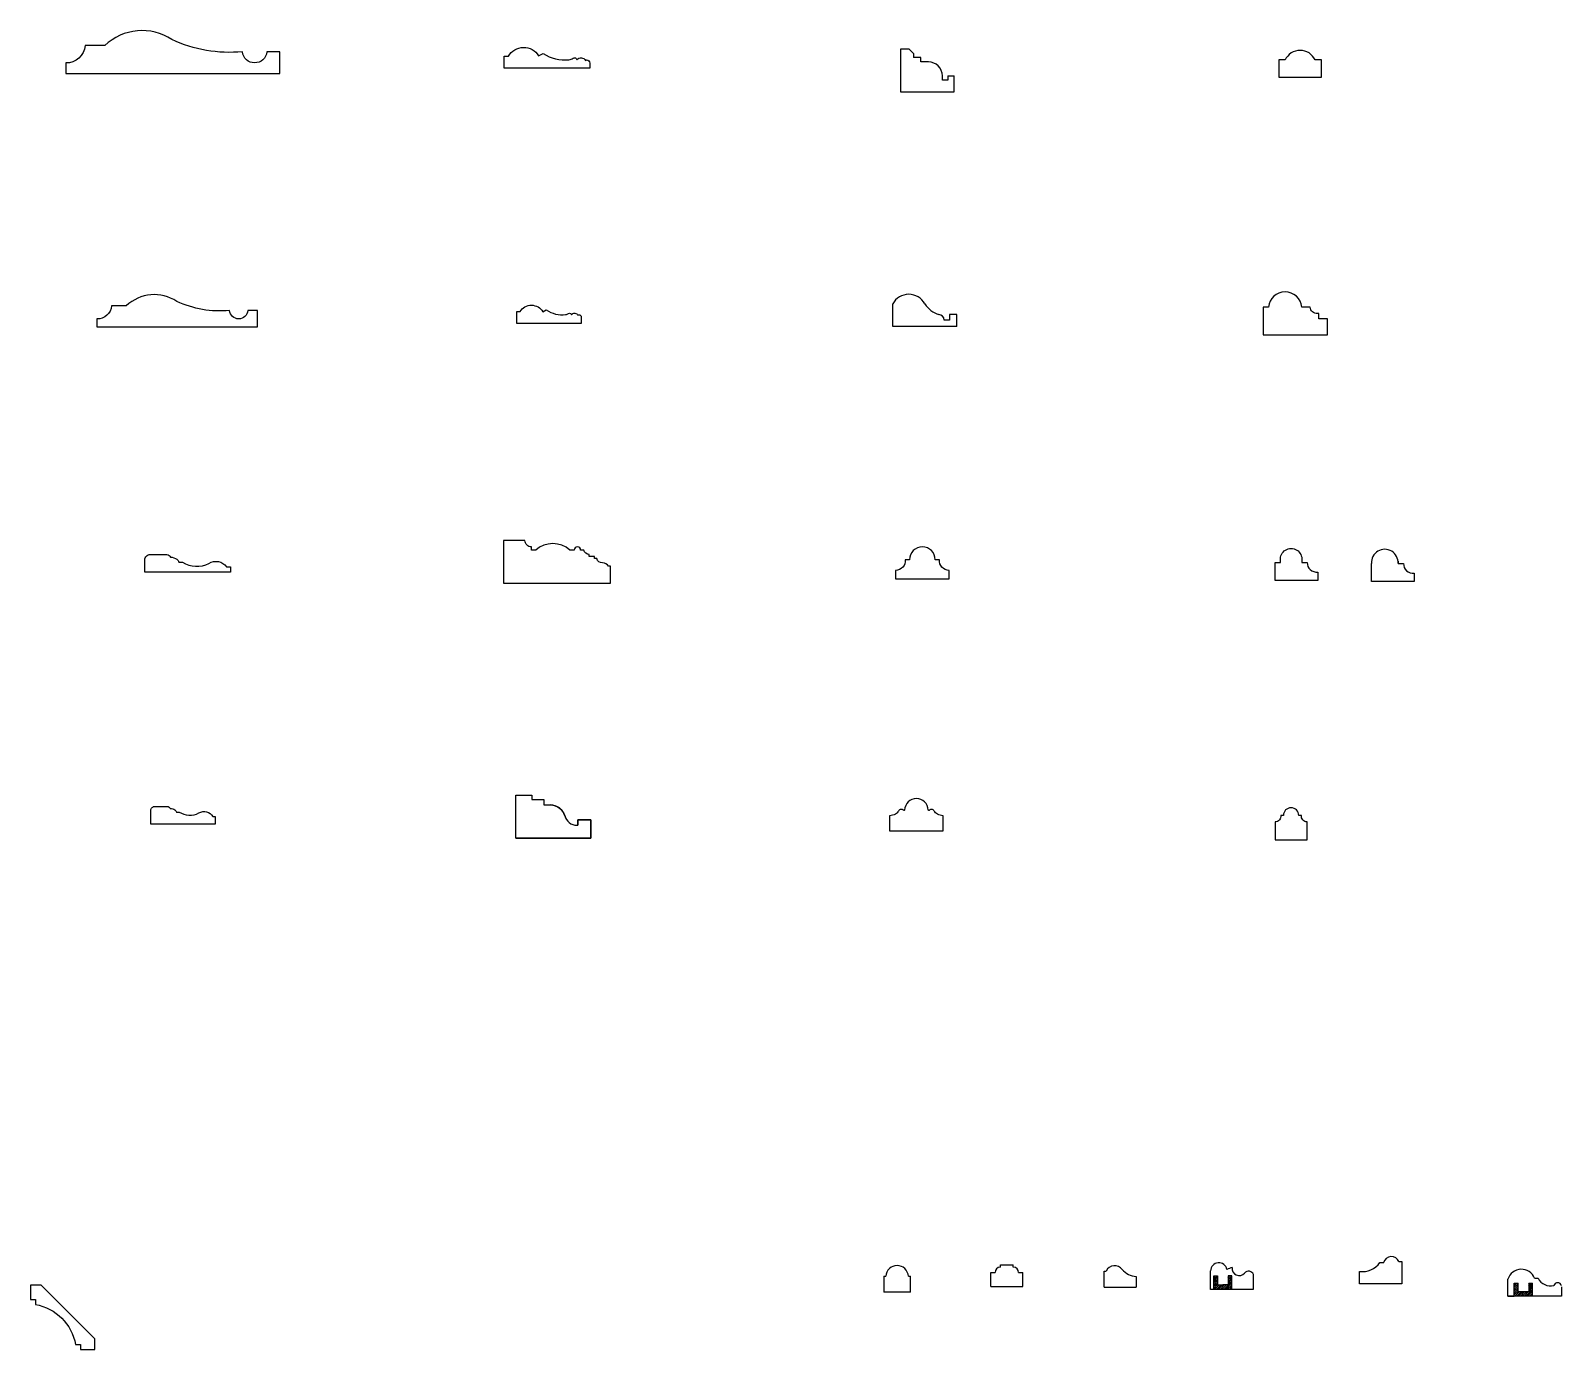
# Model space of a CAD drawing. Header units: millimetres. Extents: x 81099 to 92988, y 52605 to 57556.
# Drawn here: x 87226 to 88656, y 53896 to 55129 of the extents above; entities that cross this region are included whole.
import ezdxf

# ---------------------------------------------------------------- set-up
doc = ezdxf.new("R2010")
doc.units = ezdxf.units.MM
doc.header["$LTSCALE"] = 2000
doc.layers.get('0').update_dxf_attribs({"linetype": 'CONTINUOUS'})

msp = doc.modelspace()

# ---------------------------------------------------------------- linework, layer by layer
for p, q in [((88046.5, 55111.4), (88038.5, 55111.4)), ((88038.5, 55111.4), (88038.5, 55071.4)), ((88046.5, 55111.4), (88050.5, 55107.4)), ((88050.5, 55107.4), (88050.5, 55103.4)), ((88057.5, 55103.4), (88050.5, 55103.4)), ((88057.5, 55099.4), (88057.5, 55103.4)), ((88064.5, 55099.4), (88057.5, 55099.4)), ((88077.5, 55082.4), (88077.5, 55086.4)), ((88082.5, 55082.4), (88077.5, 55082.4)), ((88082.5, 55086.4), (88088.5, 55086.4)), ((88082.5, 55086.4), (88082.5, 55082.4)), ((88088.5, 55071.4), (88088.5, 55086.4)), ((88038.5, 55071.4), (88088.5, 55071.4)), ((88031.1, 54852.2), (88031.1, 54873.2)), ((88091.1, 54863.2), (88084.1, 54863.2)), ((88084.1, 54863.2), (88084.1, 54858.2)), ((88091.1, 54852.2), (88091.1, 54863.2)), ((88091.1, 54852.2), (88031.1, 54852.2)), ((88084.1, 54858.2), (88079.1, 54858.2)), ((88478.3, 54613.7), (88478.3, 54630.7)), ((88503.3, 54632.7), (88503.3, 54630.7)), ((88503.3, 54630.7), (88508.3, 54630.7)), ((88518.3, 54621.7), (88518.3, 54613.7)), ((88518.3, 54613.7), (88478.3, 54613.7)), ((87679, 54374), (87679, 54414)), ((87679, 54414), (87694, 54414)), ((87679, 54374), (87679, 54414)), ((87694, 54414), (87694, 54410)), ((87694, 54410), (87705, 54410)), ((87705, 54410), (87705, 54405)), ((87705, 54405), (87711.2, 54405)), ((87724.6, 54394.8), (87724.6, 54395)), ((87736.2, 54386), (87737, 54386)), ((87749, 54391), (87737, 54391)), ((87737, 54391), (87737, 54386)), ((87737, 54386), (87737, 54391)), ((87749, 54374), (87749, 54391)), ((87679, 54374), (87749, 54374)), ((88486.2, 53977.4), (88489.8, 53977.4)), ((88504.1, 53978.3), (88506.9, 53978.3)), ((88506.9, 53978.3), (88506.9, 53957.6)), ((88022.7, 53964.6), (88024.7, 53964.6)), ((88022.7, 53964.6), (88022.7, 53949.6)), ((88045.7, 53964.6), (88047.7, 53964.6)), ((88047.7, 53949.6), (88047.7, 53964.6)), ((88122.7, 53968.1), (88126.7, 53968.1)), ((88122.7, 53955.1), (88122.7, 53968.1)), ((88131.7, 53975.1), (88143.7, 53975.1)), ((88131.7, 53973.1), (88131.7, 53975.1)), ((88143.7, 53973.1), (88143.7, 53975.1)), ((88148.7, 53968.1), (88152.7, 53968.1)), ((88152.7, 53955.1), (88152.7, 53968.1)), ((88228.5, 53954.4), (88228.5, 53969.4)), ((88228.5, 53969.4), (88230.5, 53969.4)), ((88258.5, 53964.4), (88258.5, 53954.4)), ((88328, 53952.2), (88328, 53969.5)), ((88331, 53952.2), (88331, 53964.8)), ((88331, 53964.8), (88334.6, 53964.8)), ((88331, 53963.4), (88332.5, 53964.8)), ((88331, 53961.7), (88334.2, 53964.8)), ((88331, 53963.3), (88332.5, 53964.8)), ((88331, 53961.6), (88334.2, 53964.8)), ((88331, 53960), (88334.6, 53963.6)), ((88331, 53959.9), (88334.6, 53963.6)), ((88334.6, 53964.8), (88334.6, 53956.6)), ((88348, 53964.8), (88344.4, 53964.8)), ((88344.4, 53964.8), (88344.4, 53956.6)), ((88344.4, 53963.2), (88346.1, 53964.8)), ((88344.4, 53961.5), (88347.8, 53964.8)), ((88344.4, 53963.2), (88346.1, 53964.8)), ((88344.4, 53961.5), (88347.8, 53964.8)), ((88344.4, 53959.8), (88348, 53963.4)), ((88344.4, 53959.8), (88348, 53963.4)), ((88348, 53952.2), (88348, 53964.8)), ((88368, 53966.3), (88368, 53952.2)), ((88467.2, 53957.6), (88467.2, 53969.1)), ((88630.8, 53962.7), (88634, 53962.7)), ((88047.7, 53949.6), (88022.7, 53949.6)), ((88122.7, 53955.1), (88152.7, 53955.1)), ((88228.5, 53954.4), (88258.5, 53954.4)), ((88368, 53952.2), (88328, 53952.2)), ((88331, 53958.3), (88334.6, 53961.9)), ((88331, 53958.3), (88334.6, 53961.9)), ((88331, 53956.6), (88334.6, 53960.2)), ((88331, 53956.6), (88334.6, 53960.2)), ((88331, 53954.9), (88334.6, 53958.5)), ((88331, 53954.9), (88334.6, 53958.5)), ((88331, 53953.2), (88334.6, 53956.8)), ((88331, 53953.2), (88334.6, 53956.8)), ((88331.8, 53952.2), (88336.1, 53956.6)), ((88331.8, 53952.2), (88336.1, 53956.6)), ((88333.5, 53952.2), (88337.8, 53956.6)), ((88333.5, 53952.2), (88337.8, 53956.6)), ((88334.6, 53956.6), (88339.5, 53956.6)), ((88335.2, 53952.2), (88339.5, 53956.6)), ((88335.2, 53952.2), (88339.5, 53956.6)), ((88336.9, 53952.2), (88341.2, 53956.6)), ((88336.9, 53952.2), (88341.2, 53956.6)), ((88338.6, 53952.2), (88342.9, 53956.6)), ((88338.6, 53952.2), (88342.9, 53956.6)), ((88344.4, 53956.6), (88339.5, 53956.6)), ((88340.3, 53952.2), (88348, 53960)), ((88340.3, 53952.2), (88348, 53960)), ((88342, 53952.2), (88348, 53958.3)), ((88342, 53952.2), (88348, 53958.3)), ((88343.6, 53952.2), (88348, 53956.6)), ((88343.7, 53952.2), (88348, 53956.6)), ((88344.4, 53958.1), (88348, 53961.7)), ((88344.4, 53958.1), (88348, 53961.7)), ((88345.3, 53952.2), (88348, 53954.9)), ((88345.4, 53952.2), (88348, 53954.9)), ((88347, 53952.2), (88348, 53953.2)), ((88347.1, 53952.2), (88348, 53953.2)), ((88506.9, 53957.6), (88467.2, 53957.6)), ((88605.8, 53946), (88605.8, 53961.8)), ((88611.8, 53958), (88615.4, 53958)), ((88611.8, 53946), (88611.8, 53958)), ((88611.8, 53957.3), (88612.5, 53958)), ((88611.8, 53955.6), (88614.2, 53958)), ((88611.8, 53957.3), (88612.5, 53958)), ((88611.8, 53955.6), (88614.2, 53958)), ((88611.8, 53953.9), (88615.4, 53957.5)), ((88611.8, 53953.9), (88615.4, 53957.5)), ((88611.8, 53952.2), (88615.4, 53955.8)), ((88611.8, 53952.2), (88615.4, 53955.8)), ((88611.8, 53950.5), (88615.4, 53954.1)), ((88611.8, 53950.5), (88615.4, 53954.1)), ((88611.8, 53948.8), (88615.4, 53952.4)), ((88611.8, 53948.8), (88615.4, 53952.4)), ((88611.8, 53947.1), (88615.4, 53950.7)), ((88611.8, 53947.1), (88615.4, 53950.7)), ((88612.4, 53946), (88616.4, 53950)), ((88612.4, 53946), (88616.4, 53950)), ((88614.1, 53946), (88618.1, 53950)), ((88614.1, 53946), (88618.1, 53950)), ((88615.4, 53950), (88615.4, 53958)), ((88625.3, 53950), (88615.4, 53950)), ((88615.8, 53946), (88619.8, 53950)), ((88615.8, 53946), (88619.8, 53950)), ((88617.5, 53946), (88621.5, 53950)), ((88617.5, 53946), (88621.5, 53950)), ((88619.2, 53946), (88623.2, 53950)), ((88619.2, 53946), (88623.2, 53950)), ((88620.9, 53946), (88624.9, 53950)), ((88620.9, 53946), (88624.9, 53950)), ((88622.6, 53946), (88628.8, 53952.3)), ((88622.6, 53946), (88628.8, 53952.2)), ((88624.3, 53946), (88628.8, 53950.6)), ((88624.3, 53946), (88628.8, 53950.5)), ((88625.3, 53958), (88625.3, 53950)), ((88625.3, 53958), (88628.8, 53958)), ((88625.3, 53957.2), (88626, 53958)), ((88625.3, 53955.6), (88627.7, 53958)), ((88625.3, 53957.2), (88626.1, 53958)), ((88625.3, 53955.5), (88627.8, 53958)), ((88625.3, 53953.9), (88628.8, 53957.4)), ((88625.3, 53953.8), (88628.8, 53957.3)), ((88625.3, 53952.2), (88628.8, 53955.7)), ((88625.3, 53952.1), (88628.8, 53955.6)), ((88625.3, 53950.5), (88628.8, 53954)), ((88625.3, 53950.4), (88628.8, 53953.9)), ((88626, 53946), (88628.8, 53948.9)), ((88626, 53946), (88628.8, 53948.8)), ((88628.8, 53946), (88628.8, 53958)), ((88655.8, 53954.7), (88655.8, 53946)), ((88605.8, 53946), (88611.8, 53946)), ((88655.8, 53946), (88605.8, 53946)), ((88627.7, 53946), (88628.8, 53947.2)), ((88627.7, 53946), (88628.8, 53947.2)), ((88655.8, 53946), (88628.8, 53946))]:
    msp.add_line(p, q)
for points in [[(87357.7, 55120.3, 0.3491), (87294.9, 55114.7), (87276.6, 55114.7, -0.389575), (87258.4, 55098.4), (87258.4, 55088.7), (87458.4, 55088.7), (87458.4, 55108.9), (87446.3, 55108.9, -0.91219), (87423.5, 55108.9, -0.134826), (87357.7, 55120.3)], [(87411.5, 54867.1, -0.134826), (87362.2, 54875.6, 0.3491), (87315, 54871.4), (87301.3, 54871.4, -0.389575), (87287.6, 54859.2), (87287.6, 54851.8), (87437.6, 54851.8), (87437.6, 54867.1), (87428.6, 54867.1, -0.91219), (87411.5, 54867.1)], [(88382.2, 54870.3), (88377.2, 54870.3), (88377.2, 54844.3), (88437.2, 54844.3), (88437.2, 54859.3), (88429.2, 54859.3), (88429.2, 54864.3), (88427.9, 54864.3, -0.438821), (88421.2, 54870.3), (88413.2, 54870.3, 0.91763), (88382.2, 54870.3)], [(87729.5, 54643.2, 0.375), (87697.5, 54643.2), (87693.5, 54643.2), (87693.5, 54646.2, -0.414214), (87687.5, 54652.2), (87667.5, 54652.2), (87667.5, 54612.2), (87767.5, 54612.2), (87767.5, 54628.2), (87765.5, 54628.2, 0.271047), (87760, 54631.2, -0.319093), (87754.5, 54635.2), (87752.5, 54635.2), (87752.5, 54637.2), (87747.5, 54637.2), (87747.5, 54639.2, -0.33952), (87742.5, 54643.2), (87739.5, 54643.2, 1), (87733.5, 54643.2), (87729.5, 54643.2)], [(88428.3, 54622.7), (88428.3, 54614.7), (88388.3, 54614.7), (88388.3, 54631.7), (88393.3, 54631.7), (88393.3, 54633.7, -1.1), (88413.3, 54633.7), (88413.3, 54631.7), (88418.3, 54631.7, 0.45665), (88428.3, 54622.7)], [(88428.3, 54622.7), (88428.3, 54614.7), (88388.3, 54614.7), (88388.3, 54631.7), (88393.3, 54631.7), (88393.3, 54633.7, -1.1), (88413.3, 54633.7), (88413.3, 54631.7), (88418.3, 54631.7, 0.45665), (88428.3, 54622.7)], [(88428.3, 54622.7), (88428.3, 54614.7), (88388.3, 54614.7), (88388.3, 54631.7), (88393.3, 54631.7), (88393.3, 54633.7, -1.1), (88413.3, 54633.7), (88413.3, 54631.7), (88418.3, 54631.7, 0.45665), (88428.3, 54622.7)], [(87395.8, 54394.1), (87398, 54394.1), (87398, 54387.2), (87338, 54387.2), (87338, 54400, -0.414214), (87341.7, 54403.7), (87353.4, 54403.7, -0.250262), (87356, 54401.7, -0.174979), (87360.5, 54400.4, -0.146034), (87361.8, 54398.4), (87364.3, 54398.4, 0.272717), (87382.9, 54397.5, -0.432124), (87395.8, 54394.1)], [(87267.6, 53900.7), (87272.1, 53900.7), (87272.1, 53896.2), (87285.7, 53896.2), (87285.7, 53906), (87235.4, 53956.3), (87225.6, 53956.3), (87225.6, 53942.7), (87230.1, 53942.7), (87230.1, 53938.2, -0.312349), (87267.6, 53900.7)]]:
    msp.add_lwpolyline(points, format="xyb")
for points in [[(87672.1, 55104.7, -0.573163), (87700.2, 55105.1), (87704.6, 55107.4, 0.186515), (87728.6, 55101.5, 0.158513), (87732.4, 55102.9, -0.163246), (87734.6, 55103.1, -0.267583), (87736.1, 55101.3, -0.559535), (87744, 55100.8), (87745.1, 55101.3, -0.414214), (87748.1, 55098.3), (87748.1, 55093.7), (87668.1, 55093.7), (87668.1, 55104.7)], [(88391.7, 55085.2), (88431.7, 55085.2), (88431.7, 55101.2), (88425.7, 55101.2, 0.642857), (88397.7, 55101.2), (88391.7, 55101.2)], [(87740, 54854.8), (87680, 54854.8), (87680, 54866.1), (87683, 54866.1, -0.573187), (87704.1, 54865.9), (87707.4, 54867.7, 0.186515), (87725.5, 54863.3, 0.158513), (87728.3, 54864.3, -0.163246), (87729.9, 54864.4, -0.267583), (87731, 54863.1, -0.559535), (87737, 54862.7), (87737.8, 54863.1, -0.414214), (87740, 54860.8)], [(87332.3, 54634.1, -0.414214), (87337.3, 54639.1), (87352.9, 54639.1, -0.250262), (87356.3, 54636.5, -0.174979), (87362.3, 54634.6, -0.146034), (87364.1, 54632), (87367.4, 54632, 0.272717), (87392.2, 54630.8, -0.394209), (87408.6, 54627.6), (87412.3, 54627.6), (87412.3, 54622.4), (87332.3, 54622.4)], [(88074.8, 54634.2), (88070.8, 54634.2, 1), (88046.8, 54634.2), (88042.8, 54634.2, -0.445362), (88033.8, 54624.2), (88033.8, 54616.2), (88083.8, 54616.2), (88083.8, 54624.2, -0.445362)], [(87749, 54374), (87679, 54374), (87679, 54414), (87694, 54414), (87694, 54410), (87705, 54410), (87705, 54405), (87711.2, 54405, -0.335539), (87724.6, 54394.8), (87724.6, 54395, 0.341324), (87736.2, 54386), (87737, 54386), (87737, 54391), (87749, 54391)], [(88078.2, 54394.9, -0.1072), (88072.8, 54396.5, -0.163065), (88069.9, 54399.3, 0.525468), (88065.1, 54399.9, -0.672022), (88064.3, 54400.3, 0.963571), (88042.2, 54400.3, -0.672022), (88041.3, 54399.9, 0.525468), (88036.5, 54399.3, -0.163065), (88033.6, 54396.5, -0.1072), (88028.2, 54394.9), (88028.2, 54380.9), (88078.2, 54380.9)], [(88412.9, 54395.2), (88410.5, 54395.2, 1), (88396.1, 54395.2), (88393.7, 54395.2, -0.445362), (88388.3, 54389.2), (88388.3, 54372.4), (88418.3, 54372.4), (88418.3, 54389.2, -0.445362)]]:
    msp.add_lwpolyline(points, format="xyb", close=True)
for centre, radius, start, end in [((88064.5, 55086.4), 13, 0, 90), ((88046.1, 54865.2), 17, 28.0725, 151.9275), ((88082.7, 54887.8), 26, 214.046, 250.8169), ((88074.1, 54858.2), 5, 0, 90), ((88490.8, 54631.4), 12.5, 356.6847, 183.3153), ((88517.2, 54630.5), 8.9, 178.9252, 277.1004), ((87711.2, 54391), 14, 15.8055, 90), ((87736.2, 54398), 12, 194.616, 270), ((88335.8, 53969.5), 7.72, 10.2796, 180), ((88470.2, 53988.3), 19.4, 261.1844, 325.7044), ((88497.1, 53975.4), 7.59, 22.7061, 165.1788), ((88035.2, 53964.1), 10.5, 2.6616, 177.3384), ((88131.7, 53968.1), 5, 90, 180), ((88143.7, 53968.1), 5, 0, 90), ((88238.5, 53965.7), 8.77, 36.8738, 154.5846), ((88259.5, 53982.8), 18.4, 220.1724, 266.9443), ((88363, 53927.3), 47.8, 107.9065, 114.2415), ((88354.8, 53971.8), 6.62, 171.4295, 319.711), ((88363.6, 53964.4), 4.84, 22.754, 139.711), ((88618.5, 53957.8), 13.3, 21.8846, 162.5105), ((88645.7, 53968.5), 13, 206.1713, 283.9935), ((88652.3, 53955), 3.55, 10.4392, 167.2772)]:
    msp.add_arc(centre, radius, start, end)

doc.saveas('drawing.dxf')
